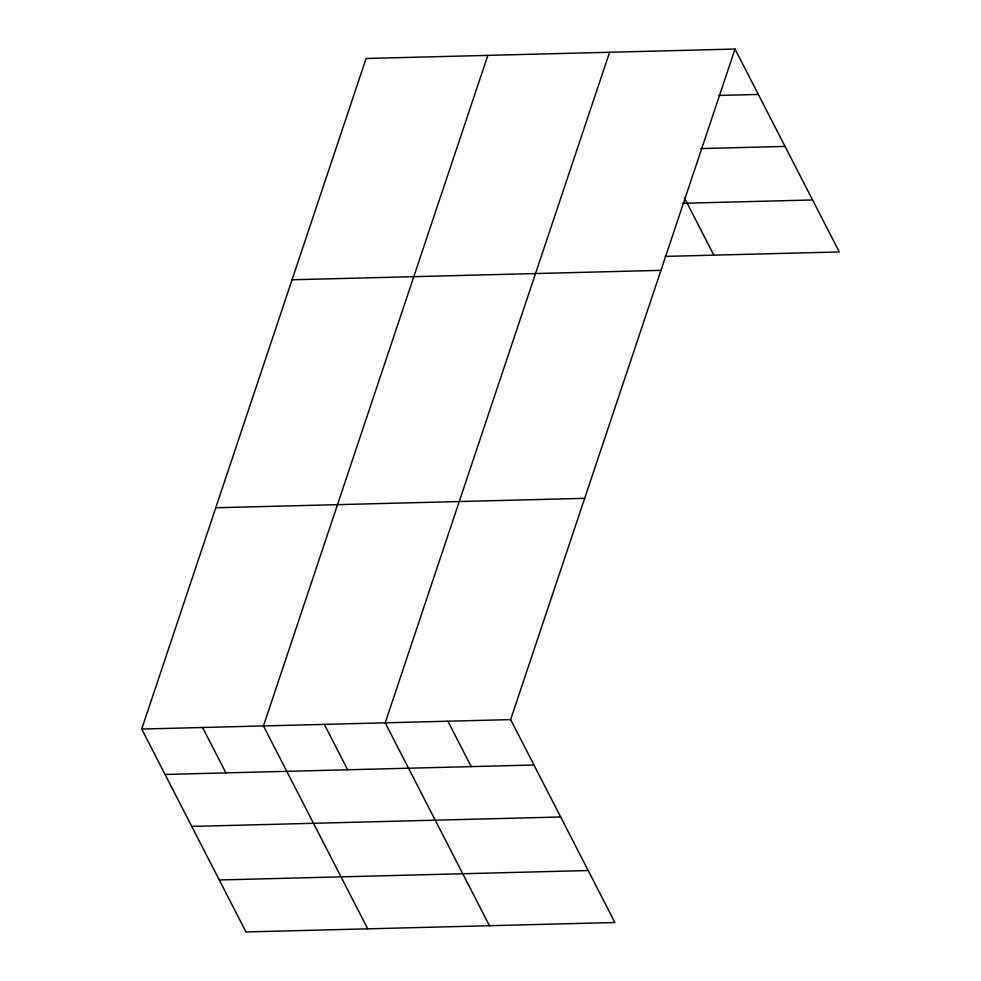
<?xml version="1.0" encoding="UTF-8"?>
<svg xmlns="http://www.w3.org/2000/svg" width="981" height="981" viewBox="0 0 981 981"><rect width="100%" height="100%" fill="white"/><g stroke="black" fill="none" stroke-linecap="round" stroke-linejoin="round"><path stroke-width="1.47" d="M735.014 49.05L510.635 719.613L614.903 922.508L245.986 931.95L141.718 729.055L366.097 58.492L735.014 49.05L839.282 251.945L665.155 256.397M487.839 55.377L263.46 725.94L367.728 928.835M609.581 52.263L385.202 722.825L489.47 925.721M718.57 95.451L758.338 94.434M700.925 148.572L785.058 146.414M682.58 203.288L812.575 199.965M292.056 279.781L660.973 270.339M215.759 507.766L584.676 498.336M141.718 729.055L510.635 719.613M165.041 774.45L533.958 765.008M191.749 826.419L560.666 816.977M219.278 879.969L588.195 870.539M684.395 197.819L713.849 255.146M447.912 721.219L471.248 766.615M324.331 724.383L347.654 769.778M202.589 727.497L225.912 772.893"/></g></svg>
